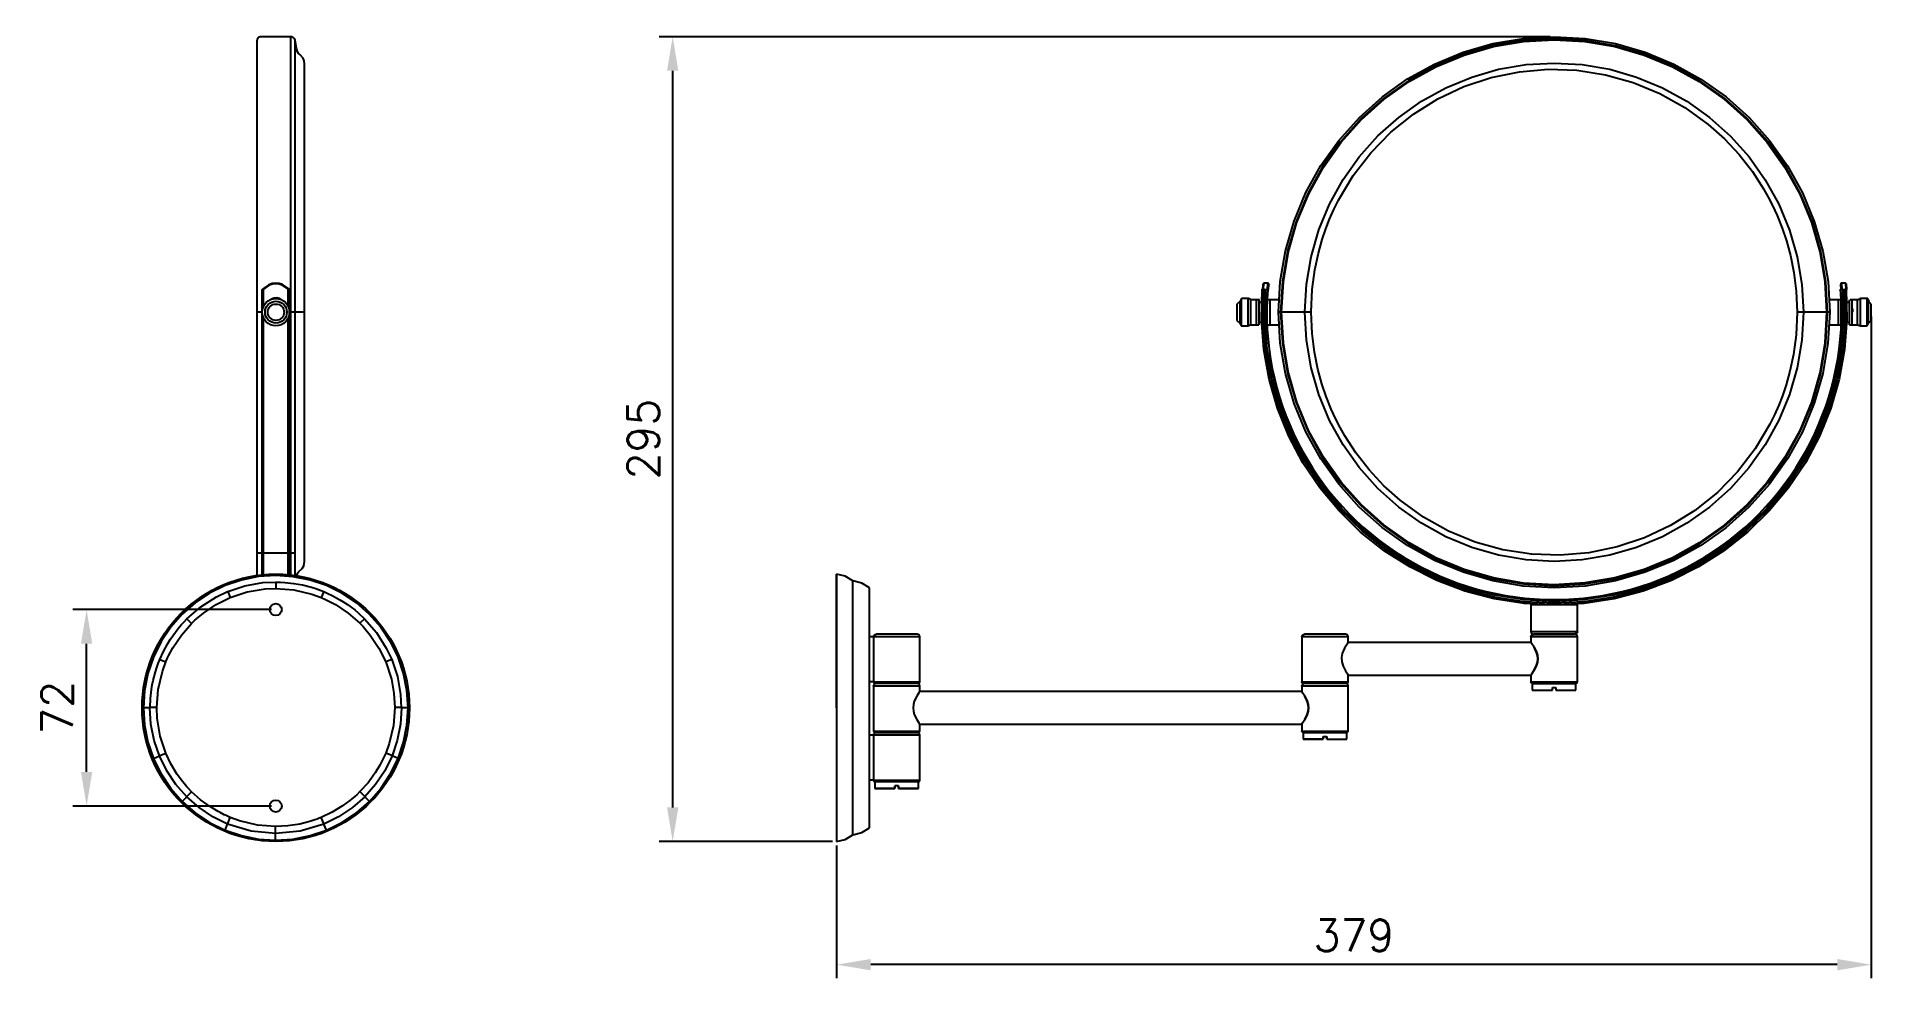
# Model space of a CAD drawing. Extents: x -7389 to -6716, y -4032 to -3687.
import ezdxf

# ---------------------------------------------------------------- set-up
doc = ezdxf.new("R2010")
doc.units = 0
doc.header["$LTSCALE"] = 23.1
doc.header["$MEASUREMENT"] = 0
doc.layers.get('0').update_dxf_attribs({"linetype": 'CONTINUOUS'})
doc.layers.get('Defpoints').update_dxf_attribs({"linetype": 'CONTINUOUS'})
doc.styles.get("Standard").update_dxf_attribs({"font": 'txt.shx', "bigfont": 'whgtxt.shx'})
doc.dimstyles.get("Standard").update_dxf_attribs({"dimtxt": 2.5, "dimasz": 0.18, "dimexe": 0.18, "dimexo": 0.0625, "dimgap": 0.09, "dimtad": 0, "dimtih": 1, "dimtoh": 1, "dimdec": 4, "dimzin": 0, "dimdsep": 46, "dimtxsty": 'Standard', "dimcen": 0.09, "dimadec": 0, "dimazin": 0, "dimtp": 0.001, "dimtm": 0.001, "dimtfac": 1, "dimtdec": 4, "dimtofl": 0, "dimtmove": 0, "dimatfit": 0, "dimfxl": 0, "dimtolj": 1, "dimtzin": 0, "dimarcsym": 0})

# ---------------------------------------------------------------- blocks, each defined once
blk = doc.blocks.new('*D19')
at = {"color": 2, "lineweight": -2}
for p, q in [((-6716.4, -3789.45), (-6716.4, -4032.1)), ((-7095.64, -3983.46), (-7095.64, -4032.1)), ((-6728.9, -4027.1), (-7083.14, -4027.1))]:
    blk.add_line(p, q, dxfattribs=at)
at = {"color": 2}
for points in [[(-7083.14, -4025.02), (-7083.14, -4029.19), (-7095.64, -4027.1)], [(-6728.9, -4025.02), (-6728.9, -4029.19), (-6716.4, -4027.1)]]:
    blk.add_solid(points, dxfattribs=at)
at = {"layer": 'Defpoints', "color": 0}
for p in [(-6716.4, -3787.95), (-7095.64, -3981.96), (-7095.64, -4027.1)]:
    blk.add_point(p, dxfattribs=at)
at = {"color": 2, "insert": (-6906.02, -4016.35), "char_height": 11.5, "attachment_point": 5}
blk.add_mtext('\\A1;379', dxfattribs=at)
blk = doc.blocks.new('*D21')
at = {"color": 2, "lineweight": -2}
for p, q in [((-6834.13, -3686.95), (-7160.72, -3686.95)), ((-7155.72, -3969.46), (-7155.72, -3699.45)), ((-7097.14, -3981.96), (-7160.72, -3981.96))]:
    blk.add_line(p, q, dxfattribs=at)
at = {"color": 2}
for points in [[(-7157.8, -3699.45), (-7153.64, -3699.45), (-7155.72, -3686.95)], [(-7157.8, -3969.46), (-7153.64, -3969.46), (-7155.72, -3981.96)]]:
    blk.add_solid(points, dxfattribs=at)
at = {"layer": 'Defpoints', "color": 0}
for p in [(-7155.72, -3686.95), (-6832.63, -3686.95), (-7095.64, -3981.96)]:
    blk.add_point(p, dxfattribs=at)
at = {"color": 2, "insert": (-7166.47, -3834.46), "char_height": 11.5, "attachment_point": 5, "rotation": 90}
blk.add_mtext('\\A1;295', dxfattribs=at)
blk = doc.blocks.new('*D22')
at = {"color": 2, "lineweight": -2}
for p, q in [((-7302.72, -3896.94), (-7375.53, -3896.94)), ((-7370.53, -3956.44), (-7370.53, -3909.44)), ((-7302.71, -3968.94), (-7375.53, -3968.94))]:
    blk.add_line(p, q, dxfattribs=at)
at = {"color": 2}
for points in [[(-7372.61, -3909.44), (-7368.44, -3909.44), (-7370.53, -3896.94)], [(-7372.61, -3956.44), (-7368.44, -3956.44), (-7370.53, -3968.94)]]:
    blk.add_solid(points, dxfattribs=at)
at = {"layer": 'Defpoints', "color": 0}
for p in [(-7370.53, -3896.94), (-7301.22, -3896.94), (-7301.21, -3968.94)]:
    blk.add_point(p, dxfattribs=at)
at = {"color": 2, "insert": (-7381.28, -3932.94), "char_height": 11.5, "attachment_point": 5, "rotation": 90}
blk.add_mtext('\\A1;72', dxfattribs=at)

msp = doc.modelspace()

# ---------------------------------------------------------------- linework, layer by layer
at = {"color": 7, "linetype": 'Continuous'}
for p, q in [((-7295.63, -3787.93), (-7295.63, -3686.94)), ((-7294.13, -3688.37), (-7294.24, -3688)), ((-7294.24, -3688), (-7294.24, -3787.93)), ((-7294.13, -3787.93), (-7294.13, -3688.37)), ((-7290.63, -3787.93), (-7290.63, -3696.88)), ((-6937.51, -3777.31), (-6938.99, -3777.31)), ((-6725.87, -3777.31), (-6727.35, -3777.31)), ((-6725.84, -3777.69), (-6725.85, -3777.6)), ((-6725.48, -3778.96), (-6725.44, -3779.46)), ((-7306.28, -3779.92), (-7306.28, -3884.2)), ((-7305.78, -3779.58), (-7305.78, -3786.1)), ((-7296.63, -3785.75), (-7296.63, -3779.44)), ((-7296.13, -3884.2), (-7296.13, -3779.76)), ((-6947.89, -3783.95), (-6948.89, -3784.95)), ((-6948.89, -3784.95), (-6948.89, -3790.95)), ((-6947.89, -3783.95), (-6947.89, -3791.95)), ((-6947.18, -3782.95), (-6947.68, -3783.95)), ((-6947.39, -3782.95), (-6947.39, -3792.95)), ((-6944.68, -3782.95), (-6947.18, -3782.95)), ((-6944.89, -3782.95), (-6944.89, -3792.95)), ((-6943.68, -3783.35), (-6944.68, -3782.95)), ((-6943.89, -3783.35), (-6943.89, -3792.55)), ((-6941.68, -3783.35), (-6943.68, -3783.35)), ((-6941.89, -3783.35), (-6941.89, -3792.55)), ((-6941.89, -3783.35), (-6941.89, -3792.55)), ((-6940.68, -3783.35), (-6941.68, -3783.35)), ((-6940.89, -3783.35), (-6940.89, -3792.55)), ((-6939.56, -3784.35), (-6940.68, -3784.35)), ((-6939.42, -3779.42), (-6939.39, -3779.56)), ((-6938.78, -3779.57), (-6938.12, -3779.57)), ((-6938.12, -3779.78), (-6938.78, -3779.78)), ((-6937.89, -3783.35), (-6937.89, -3792.55)), ((-6936.68, -3783.35), (-6937.54, -3783.35)), ((-6937.48, -3779.6), (-6937.43, -3779.45)), ((-6936.89, -3783.35), (-6936.89, -3792.55)), ((-6936.89, -3783.35), (-6936.89, -3792.55)), ((-6933.39, -3783.35), (-6936.68, -3783.35)), ((-6728.19, -3783.35), (-6731.9, -3783.35)), ((-6728.4, -3787.95), (-6728.4, -3783.35)), ((-6728.4, -3787.95), (-6728.4, -3783.35)), ((-6727.33, -3783.35), (-6728.19, -3783.35)), ((-6727.43, -3779.46), (-6727.38, -3779.6)), ((-6727.4, -3787.95), (-6727.4, -3783.35)), ((-6726.75, -3779.57), (-6726.08, -3779.57)), ((-6726.75, -3779.57), (-6726.75, -3779.78)), ((-6726.08, -3779.78), (-6726.75, -3779.78)), ((-6724.19, -3784.35), (-6725.3, -3784.35)), ((-6724.4, -3787.95), (-6724.4, -3783.35)), ((-6723.19, -3783.35), (-6724.19, -3783.35)), ((-6723.4, -3787.95), (-6723.4, -3783.35)), ((-6723.4, -3787.95), (-6723.4, -3783.35)), ((-6721.19, -3783.35), (-6723.19, -3783.35)), ((-6721.4, -3787.95), (-6721.4, -3783.35)), ((-6720.19, -3782.95), (-6721.19, -3783.35)), ((-6720.4, -3792.95), (-6720.4, -3782.95)), ((-6717.69, -3782.95), (-6720.19, -3782.95)), ((-6717.9, -3787.95), (-6717.9, -3782.95)), ((-6717.19, -3783.95), (-6717.69, -3782.95)), ((-6716.4, -3784.95), (-6717.4, -3783.95)), ((-6717.4, -3787.95), (-6717.4, -3783.95)), ((-6716.4, -3787.95), (-6716.4, -3784.95)), ((-7306.28, -3787.93), (-7308.13, -3787.93)), ((-7295.63, -3787.93), (-7296.13, -3787.93)), ((-7294.24, -3787.93), (-7295.63, -3787.93)), ((-7295.63, -3884.25), (-7295.63, -3787.93)), ((-7294.24, -3787.93), (-7294.24, -3884.43)), ((-7294.13, -3787.93), (-7294.24, -3787.93)), ((-7294.13, -3884.45), (-7294.13, -3787.93)), ((-7290.63, -3787.93), (-7294.13, -3787.93)), ((-7290.63, -3879.29), (-7290.63, -3787.93)), ((-6948.89, -3790.95), (-6947.89, -3791.95)), ((-6947.89, -3791.95), (-6947.39, -3792.95)), ((-6941.79, -3786.63), (-6941.81, -3786.64)), ((-6940.89, -3791.55), (-6939.87, -3791.55)), ((-6932.89, -3787.95), (-6933.95, -3787.95)), ((-6932.52, -3787.95), (-6932.89, -3787.95)), ((-6924, -3787.95), (-6932.52, -3787.95)), ((-6921.73, -3787.95), (-6924, -3787.95)), ((-6741.28, -3787.95), (-6743.55, -3787.95)), ((-6732.77, -3787.95), (-6741.28, -3787.95)), ((-6732.4, -3787.95), (-6732.77, -3787.95)), ((-6731.34, -3787.95), (-6732.4, -3787.95)), ((-6728.4, -3792.55), (-6728.4, -3787.95)), ((-6728.4, -3792.55), (-6728.4, -3787.95)), ((-6727.4, -3792.55), (-6727.4, -3787.95)), ((-6725.42, -3791.55), (-6724.4, -3791.55)), ((-6724.4, -3792.55), (-6724.4, -3787.95)), ((-6723.5, -3786.64), (-6723.46, -3786.55)), ((-6723.4, -3792.55), (-6723.4, -3787.95)), ((-6723.4, -3792.55), (-6723.4, -3787.95)), ((-6721.4, -3792.55), (-6721.4, -3787.95)), ((-6717.9, -3792.95), (-6717.9, -3787.95)), ((-6717.9, -3792.95), (-6717.4, -3791.95)), ((-6717.4, -3791.95), (-6717.4, -3787.95)), ((-6717.4, -3791.95), (-6716.4, -3790.95)), ((-6716.4, -3790.95), (-6716.4, -3787.95)), ((-6947.39, -3792.95), (-6944.89, -3792.95)), ((-6944.89, -3792.95), (-6943.89, -3792.55)), ((-6943.89, -3792.55), (-6941.89, -3792.55)), ((-6941.89, -3792.55), (-6940.89, -3792.55)), ((-6937.79, -3792.55), (-6936.89, -3792.55)), ((-6936.89, -3792.55), (-6933.39, -3792.55)), ((-6731.9, -3792.55), (-6728.4, -3792.55)), ((-6728.4, -3792.55), (-6727.5, -3792.55)), ((-6724.4, -3792.55), (-6723.4, -3792.55)), ((-6723.4, -3792.55), (-6721.4, -3792.55)), ((-6721.4, -3792.55), (-6720.4, -3792.95)), ((-6720.4, -3792.95), (-6717.9, -3792.95)), ((-7095.64, -3932.96), (-7095.64, -3883.95)), ((-7089.64, -3932.96), (-7089.64, -3886.45)), ((-7318.81, -3890.33), (-7317.9, -3892.53)), ((-7301.16, -3886.83), (-7301.17, -3889.21)), ((-7283.6, -3890.34), (-7284.51, -3892.54)), ((-7083.64, -3932.96), (-7083.64, -3888.95)), ((-6841.14, -3894.85), (-6841.14, -3904.96)), ((-6832.64, -3895.24), (-6841.14, -3895.24)), ((-6835.04, -3895.12), (-6834.95, -3895.24)), ((-6824.14, -3895.24), (-6832.64, -3895.24)), ((-6830.34, -3895.24), (-6830.31, -3895.21)), ((-6824.14, -3904.96), (-6824.14, -3894.85)), ((-7333.74, -3900.32), (-7332.06, -3902)), ((-7268.68, -3900.3), (-7270.36, -3901.98)), ((-7066.14, -3905.96), (-7081.14, -3905.96)), ((-6909.14, -3905.96), (-6924.14, -3905.96)), ((-6841.14, -3904.96), (-6824.14, -3904.96)), ((-6840.14, -3905.96), (-6825.14, -3905.96)), ((-6825.14, -3905.96), (-6840.14, -3905.96)), ((-7065.14, -3906.96), (-7082.14, -3906.96)), ((-7065.14, -3923.46), (-7065.14, -3906.95)), ((-6925.14, -3906.95), (-6925.14, -3923.46)), ((-6908.14, -3906.96), (-6925.14, -3906.96)), ((-6908.14, -3908.96), (-6908.14, -3906.95)), ((-6841.14, -3908.96), (-6908.14, -3908.96)), ((-6841.14, -3906.95), (-6841.14, -3908.96)), ((-6824.14, -3906.96), (-6841.14, -3906.96)), ((-6824.14, -3923.46), (-6824.14, -3906.95)), ((-7343.7, -3915.23), (-7341.51, -3916.14)), ((-7258.71, -3915.24), (-7260.9, -3916.14)), ((-7082.14, -3923.46), (-7065.14, -3923.46)), ((-7065.14, -3924.96), (-7082.14, -3924.96)), ((-7081.64, -3923.96), (-7065.64, -3923.96)), ((-7066.14, -3923.96), (-7081.14, -3923.96)), ((-7065.14, -3926.96), (-7065.14, -3924.95)), ((-6925.14, -3926.96), (-7065.14, -3926.96)), ((-6925.14, -3923.46), (-6908.14, -3923.46)), ((-6925.14, -3924.95), (-6925.14, -3926.96)), ((-6908.14, -3924.96), (-6925.14, -3924.96)), ((-6924.64, -3923.96), (-6908.64, -3923.96)), ((-6908.14, -3923.46), (-6908.14, -3920.96)), ((-6908.14, -3920.96), (-6841.14, -3920.96)), ((-6908.14, -3941.46), (-6908.14, -3924.95)), ((-6841.14, -3920.96), (-6841.14, -3923.46)), ((-6841.14, -3923.46), (-6824.14, -3923.46)), ((-6840.64, -3923.96), (-6824.64, -3923.96)), ((-6840.64, -3924.01), (-6840.64, -3926.51)), ((-6840.64, -3924.01), (-6824.64, -3924.01)), ((-6840.64, -3926.51), (-6833.29, -3926.51)), ((-6834.54, -3923.96), (-6834.54, -3924.01)), ((-6833.29, -3925.51), (-6831.99, -3925.51)), ((-6833.29, -3926.51), (-6833.29, -3925.51)), ((-6831.99, -3925.51), (-6831.99, -3926.51)), ((-6831.99, -3926.51), (-6824.64, -3926.51)), ((-6824.64, -3926.51), (-6824.64, -3924.01)), ((-6824.29, -3923.81), (-6824.3, -3923.54)), ((-7347.33, -3932.92), (-7349.7, -3932.92)), ((-7344.83, -3932.8), (-7347.21, -3932.8)), ((-7255.2, -3932.84), (-7257.58, -3932.84)), ((-7252.7, -3932.96), (-7255.08, -3932.96)), ((-7095.64, -3932.96), (-7095.64, -3981.96)), ((-7089.64, -3979.45), (-7089.64, -3932.96)), ((-7083.64, -3976.95), (-7083.64, -3932.96)), ((-7065.14, -3938.96), (-6925.14, -3938.96)), ((-7065.14, -3941.46), (-7065.14, -3938.96)), ((-6925.14, -3938.96), (-6925.14, -3941.46)), ((-7082.14, -3941.46), (-7065.14, -3941.46)), ((-7065.14, -3942.96), (-7082.14, -3942.96)), ((-7081.64, -3941.96), (-7065.64, -3941.96)), ((-7066.14, -3941.96), (-7081.14, -3941.96)), ((-7065.14, -3959.46), (-7065.14, -3942.95)), ((-6925.14, -3941.46), (-6908.14, -3941.46)), ((-6924.64, -3941.96), (-6924.64, -3944.46)), ((-6924.64, -3941.96), (-6924.64, -3944.46)), ((-6924.64, -3941.96), (-6908.64, -3941.96)), ((-6917.29, -3944.46), (-6924.64, -3944.46)), ((-6924.64, -3944.46), (-6917.29, -3944.46)), ((-6917.29, -3943.46), (-6915.99, -3943.46)), ((-6917.29, -3943.46), (-6917.29, -3944.46)), ((-6917.29, -3944.46), (-6917.29, -3943.46)), ((-6915.99, -3944.46), (-6915.99, -3943.46)), ((-6915.99, -3943.46), (-6915.99, -3944.46)), ((-6915.99, -3944.46), (-6908.64, -3944.46)), ((-6908.64, -3944.46), (-6908.64, -3941.96)), ((-6908.64, -3944.46), (-6908.64, -3941.96)), ((-7346.02, -3951.52), (-7343.82, -3950.61)), ((-7343.71, -3950.44), (-7341.51, -3949.53)), ((-7258.7, -3950.45), (-7260.9, -3949.54)), ((-7256.39, -3951.52), (-7258.59, -3950.61)), ((-7082.14, -3959.46), (-7065.14, -3959.46)), ((-7081.64, -3959.96), (-7065.64, -3959.96)), ((-7081.64, -3960.01), (-7081.64, -3962.51)), ((-7081.64, -3960.01), (-7081.64, -3962.51)), ((-7081.64, -3960.01), (-7073.64, -3960.01)), ((-7073.64, -3960.01), (-7065.64, -3960.01)), ((-7065.64, -3962.51), (-7065.64, -3960.01)), ((-7065.64, -3962.51), (-7065.64, -3960.01)), ((-7335.49, -3967.27), (-7333.81, -3965.58)), ((-7333.73, -3965.38), (-7332.04, -3963.7)), ((-7268.66, -3965.36), (-7270.34, -3963.68)), ((-7266.89, -3967.25), (-7268.57, -3965.57)), ((-7081.64, -3962.51), (-7074.29, -3962.51)), ((-7074.29, -3962.51), (-7081.64, -3962.51)), ((-7072.99, -3961.51), (-7074.29, -3961.51)), ((-7074.29, -3962.51), (-7074.29, -3961.51)), ((-7074.29, -3961.51), (-7074.29, -3962.51)), ((-7072.99, -3961.51), (-7072.99, -3962.51)), ((-7072.99, -3962.51), (-7072.99, -3961.51)), ((-7072.99, -3962.51), (-7065.64, -3962.51)), ((-7065.64, -3962.51), (-7072.99, -3962.51)), ((-7318.81, -3975.34), (-7317.9, -3973.14)), ((-7283.6, -3975.35), (-7284.51, -3973.15)), ((-7319.76, -3977.77), (-7318.85, -3975.57)), ((-7301.24, -3979.08), (-7301.24, -3976.46)), ((-7301.24, -3981.46), (-7301.24, -3979.08)), ((-7282.64, -3977.77), (-7283.55, -3975.58))]:
    msp.add_line(p, q, dxfattribs=at)
for p, q in [((-7308.13, -3876.16), (-7294.24, -3876.16)), ((-7095.64, -3883.95), (-7095.64, -3981.96)), ((-7082.14, -3906.96), (-7083.64, -3906.96)), ((-7082.14, -3906.96), (-7082.14, -3923.46)), ((-7082.14, -3923.46), (-7083.64, -3923.46)), ((-7082.14, -3924.96), (-7082.14, -3941.47)), ((-7082.14, -3942.96), (-7083.64, -3942.96)), ((-7082.14, -3942.96), (-7082.14, -3959.46)), ((-7082.14, -3959.46), (-7083.64, -3959.46))]:
    msp.add_line(p, q)
at = {"color": 7, "linetype": 'Continuous', "flags": 128}
for points in [[(-7295.63, -3686.94), (-7304.87, -3686.94), (-7306.62, -3686.94), (-7306.95, -3686.98), (-7307.3, -3687.12), (-7307.53, -3687.28), (-7307.79, -3687.57), (-7308.02, -3688), (-7308.13, -3688.55)], [(-7308.13, -3688.27), (-7308.13, -3689.45), (-7308.13, -3691.15), (-7308.13, -3693.22), (-7308.13, -3695.51), (-7308.13, -3697.88), (-7308.13, -3700.66), (-7308.13, -3703.5), (-7308.13, -3706.6), (-7308.13, -3709.96), (-7308.13, -3713.56), (-7308.13, -3717.4), (-7308.13, -3721.46), (-7308.13, -3725.88), (-7308.13, -3731.24), (-7308.13, -3737.67), (-7308.13, -3743.9), (-7308.13, -3750.95), (-7308.13, -3758.86), (-7308.13, -3767.61), (-7308.13, -3777.18), (-7308.13, -3881.38)], [(-7294.24, -3688), (-7294.44, -3687.58), (-7294.78, -3687.24), (-7295.2, -3687.02), (-7295.63, -3686.94)], [(-7290.63, -3696.88), (-7290.79, -3695.73), (-7291.18, -3694.79), (-7292.34, -3693.52), (-7292.84, -3693.07), (-7293.22, -3692.46), (-7293.58, -3691.15), (-7294.13, -3688.37)], [(-6933.65, -3787.97), (-6933.01, -3776.63), (-6931.1, -3765.45), (-6927.97, -3754.56), (-6923.62, -3744.09), (-6918.13, -3734.18), (-6911.58, -3724.95), (-6904.04, -3716.51), (-6895.61, -3708.98), (-6886.38, -3702.44), (-6876.48, -3696.96), (-6866.02, -3692.63), (-6855.14, -3689.49), (-6843.96, -3687.59), (-6832.64, -3686.95), (-6821.32, -3687.59), (-6810.14, -3689.49), (-6799.25, -3692.63), (-6788.78, -3696.97), (-6778.87, -3702.46), (-6769.64, -3709.01), (-6761.2, -3716.55), (-6753.66, -3725), (-6747.11, -3734.24), (-6741.63, -3744.16), (-6737.29, -3754.64), (-6734.16, -3765.53), (-6732.27, -3776.67), (-6731.64, -3787.97)], [(-6732.4, -3787.95), (-6733.02, -3776.76), (-6734.9, -3765.7), (-6738.01, -3754.89), (-6742.31, -3744.49), (-6747.76, -3734.65), (-6754.26, -3725.47), (-6761.74, -3717.09), (-6770.12, -3709.61), (-6779.28, -3703.1), (-6789.11, -3697.66), (-6799.5, -3693.35), (-6810.31, -3690.24), (-6821.41, -3688.35), (-6832.64, -3687.71), (-6843.88, -3688.35), (-6854.97, -3690.23), (-6865.77, -3693.34), (-6876.15, -3697.65), (-6885.98, -3703.08), (-6895.13, -3709.58), (-6903.51, -3717.05), (-6910.99, -3725.43), (-6917.49, -3734.59), (-6922.94, -3744.42), (-6927.25, -3754.81), (-6930.36, -3765.62), (-6932.25, -3776.72), (-6932.89, -3787.95)], [(-6932.52, -3787.95), (-6931.89, -3776.76), (-6930, -3765.7), (-6926.9, -3754.93), (-6922.61, -3744.58), (-6917.18, -3734.78), (-6910.7, -3725.65), (-6903.25, -3717.31), (-6894.9, -3709.86), (-6885.78, -3703.39), (-6875.99, -3697.98), (-6865.65, -3693.69), (-6854.89, -3690.59), (-6843.84, -3688.71), (-6832.64, -3688.08), (-6821.45, -3688.71), (-6810.39, -3690.59), (-6799.62, -3693.7), (-6789.27, -3697.99), (-6779.48, -3703.41), (-6770.35, -3709.89), (-6762, -3717.35), (-6754.54, -3725.7), (-6748.07, -3734.84), (-6742.64, -3744.65), (-6738.36, -3755.01), (-6735.26, -3765.78), (-6733.39, -3776.8), (-6732.77, -3787.95)], [(-6924, -3787.95), (-6923.42, -3777.71), (-6921.7, -3767.6), (-6918.86, -3757.75), (-6914.94, -3748.28), (-6909.97, -3739.32), (-6904.05, -3730.97), (-6897.23, -3723.33), (-6889.59, -3716.52), (-6881.25, -3710.6), (-6872.3, -3705.65), (-6862.84, -3701.73), (-6852.99, -3698.89), (-6842.88, -3697.17), (-6832.64, -3696.59), (-6822.4, -3697.17), (-6812.29, -3698.9), (-6802.43, -3701.73), (-6792.97, -3705.66), (-6784.01, -3710.62), (-6775.66, -3716.55), (-6768.02, -3723.37), (-6761.2, -3731.01), (-6755.28, -3739.37), (-6750.32, -3748.34), (-6746.39, -3757.82), (-6743.56, -3767.67), (-6741.85, -3777.75), (-6741.28, -3787.95)], [(-6921.72, -3787.95), (-6921.34, -3779.67), (-6920.36, -3772.46), (-6919.06, -3766.34), (-6917.64, -3761.31), (-6916.29, -3757.32), (-6914.93, -3753.82), (-6913.39, -3750.33), (-6911.68, -3746.87), (-6906.29, -3737.85), (-6899.85, -3729.48), (-6892.46, -3721.94), (-6884.23, -3715.33), (-6875.28, -3709.74), (-6865.73, -3705.24), (-6855.7, -3701.91), (-6845.36, -3699.79), (-6834.83, -3698.9), (-6824.28, -3699.27), (-6813.84, -3700.89), (-6803.66, -3703.72), (-6793.9, -3707.74), (-6784.69, -3712.89), (-6776.14, -3719.09), (-6770.25, -3724.38), (-6764.85, -3730.17), (-6759.99, -3736.41), (-6755.91, -3742.71), (-6754.17, -3745.8), (-6752.61, -3748.83), (-6750.95, -3752.43), (-6749.06, -3757.15), (-6747.5, -3761.77), (-6746.02, -3767.15), (-6744.77, -3773.32), (-6743.89, -3780.25), (-6743.56, -3787.95)], [(-7296.52, -3779.24), (-7298.75, -3777.78), (-7299.98, -3777.41), (-7301.23, -3777.29), (-7302.47, -3777.45), (-7303.69, -3777.85), (-7305.9, -3779.39)], [(-7296.63, -3779.44), (-7298.81, -3778), (-7300, -3777.64), (-7301.22, -3777.53), (-7302.44, -3777.68), (-7303.62, -3778.08), (-7305.78, -3779.58)], [(-6939.43, -3779.46), (-6939.3, -3778.02), (-6939.27, -3777.66), (-6939.26, -3777.55)], [(-6939.16, -3779.26), (-6939.04, -3777.8), (-6939, -3777.43), (-6938.99, -3777.32)], [(-6938.99, -3777.32), (-6938.99, -3777.31), (-6939.01, -3777.47), (-6939.03, -3777.67)], [(-6937.69, -3779.26), (-6937.57, -3777.8), (-6937.53, -3777.43), (-6937.52, -3777.32)], [(-6937.26, -3777.61), (-6937.26, -3777.54), (-6937.28, -3777.48), (-6937.3, -3777.44), (-6937.31, -3777.42), (-6937.38, -3777.35), (-6937.44, -3777.33), (-6937.52, -3777.31)], [(-6937.26, -3777.62), (-6937.27, -3777.71), (-6937.3, -3778.07), (-6937.43, -3779.5)], [(-6727.34, -3777.31), (-6727.41, -3777.32), (-6727.46, -3777.34), (-6727.52, -3777.39), (-6727.55, -3777.42), (-6727.58, -3777.46), (-6727.6, -3777.53), (-6727.61, -3777.61)], [(-6727.44, -3779.5), (-6727.56, -3778.07), (-6727.6, -3777.71), (-6727.6, -3777.62)], [(-6727.34, -3777.32), (-6727.33, -3777.43), (-6727.3, -3777.8), (-6727.17, -3779.26)], [(-6725.87, -3777.32), (-6725.86, -3777.43), (-6725.84, -3777.67)], [(-6725.84, -3777.67), (-6725.83, -3777.8), (-6725.7, -3779.26)], [(-6725.6, -3777.59), (-6725.6, -3777.66), (-6725.57, -3777.9)], [(-6725.57, -3777.9), (-6725.56, -3778.02), (-6725.48, -3778.96)], [(-6725.48, -3778.97), (-6725.56, -3778.1), (-6725.57, -3777.91)], [(-7305.78, -3779.58), (-7305.87, -3779.64), (-7305.95, -3779.69), (-7306.11, -3779.79), (-7306.23, -3779.88), (-7306.28, -3779.92)], [(-7306.21, -3779.71), (-7306.26, -3779.8), (-7306.28, -3779.92)], [(-7306.21, -3779.71), (-7306.26, -3779.8), (-7306.28, -3779.92)], [(-7306.21, -3779.71), (-7306.2, -3779.7), (-7306.18, -3779.68), (-7306.15, -3779.64), (-7306.1, -3779.6), (-7306.01, -3779.5), (-7305.9, -3779.39)], [(-7305.9, -3779.39), (-7305.89, -3779.4), (-7305.86, -3779.44), (-7305.84, -3779.48), (-7305.82, -3779.51), (-7305.78, -3779.58)], [(-7302.97, -3783.29), (-7302.71, -3783.04), (-7301.8, -3782.63), (-7300.81, -3782.57), (-7299.94, -3782.82), (-7299.16, -3783.34)], [(-7296.63, -3779.44), (-7296.59, -3779.36), (-7296.57, -3779.33), (-7296.55, -3779.3), (-7296.53, -3779.26), (-7296.52, -3779.24)], [(-7296.13, -3779.76), (-7296.18, -3779.72), (-7296.3, -3779.64), (-7296.37, -3779.59), (-7296.45, -3779.54), (-7296.54, -3779.49), (-7296.63, -3779.44)], [(-7296.51, -3779.24), (-7296.41, -3779.35), (-7296.31, -3779.44), (-7296.27, -3779.49), (-7296.24, -3779.52), (-7296.21, -3779.54), (-7296.21, -3779.55)], [(-7296.13, -3779.76), (-7296.15, -3779.64), (-7296.17, -3779.59), (-7296.21, -3779.55)], [(-6833.58, -3895.24), (-6843.69, -3894.72), (-6854.62, -3893.01), (-6865.32, -3890.19), (-6875.67, -3886.28), (-6885.57, -3881.33), (-6894.9, -3875.39), (-6903.57, -3868.51), (-6911.48, -3860.78), (-6918.56, -3852.28), (-6924.73, -3843.09), (-6929.91, -3833.32), (-6934.07, -3823.07), (-6937.14, -3812.44), (-6939.11, -3801.55), (-6939.94, -3790.52), (-6939.64, -3779.46)], [(-6939.43, -3779.46), (-6939.4, -3779.38), (-6939.38, -3779.35), (-6939.34, -3779.32), (-6939.26, -3779.28), (-6939.16, -3779.26)], [(-6938.78, -3779.78), (-6939.06, -3779.74), (-6939.27, -3779.66), (-6939.34, -3779.61), (-6939.39, -3779.56), (-6939.42, -3779.51), (-6939.43, -3779.46)], [(-6726.29, -3779.78), (-6726.01, -3790.75), (-6726.87, -3801.7), (-6728.84, -3812.5), (-6731.91, -3823.04), (-6736.05, -3833.21), (-6741.21, -3842.89), (-6747.35, -3852), (-6754.38, -3860.43), (-6762.25, -3868.09), (-6770.86, -3874.9), (-6780.12, -3880.79), (-6789.94, -3885.7), (-6800.21, -3889.57), (-6810.83, -3892.37), (-6821.68, -3894.06), (-6832.64, -3894.62), (-6843.61, -3894.06), (-6854.45, -3892.37), (-6865.07, -3889.57), (-6875.35, -3885.7), (-6885.17, -3880.79), (-6894.43, -3874.9), (-6903.04, -3868.09), (-6910.9, -3860.43), (-6917.94, -3852), (-6924.07, -3842.89), (-6929.23, -3833.21), (-6933.37, -3823.04), (-6936.45, -3812.5), (-6938.42, -3801.7), (-6939.27, -3790.75), (-6938.99, -3779.78)], [(-6939.16, -3779.26), (-6939.14, -3779.37), (-6939.07, -3779.46), (-6939.02, -3779.51), (-6938.95, -3779.54), (-6938.87, -3779.56), (-6938.78, -3779.57)], [(-6938.78, -3779.78), (-6938.78, -3779.66), (-6938.78, -3779.61), (-6938.78, -3779.57)], [(-6726.96, -3779.78), (-6726.68, -3790.69), (-6727.52, -3801.57), (-6729.48, -3812.3), (-6732.53, -3822.78), (-6736.64, -3832.89), (-6741.77, -3842.52), (-6747.86, -3851.58), (-6754.85, -3859.96), (-6762.67, -3867.58), (-6771.22, -3874.35), (-6780.43, -3880.21), (-6790.2, -3885.09), (-6800.41, -3888.93), (-6810.96, -3891.71), (-6821.74, -3893.39), (-6832.64, -3893.96), (-6843.54, -3893.39), (-6854.33, -3891.71), (-6864.88, -3888.93), (-6875.09, -3885.09), (-6884.85, -3880.21), (-6894.06, -3874.35), (-6902.62, -3867.58), (-6910.43, -3859.96), (-6917.43, -3851.58), (-6923.52, -3842.52), (-6928.65, -3832.89), (-6932.76, -3822.78), (-6935.81, -3812.3), (-6937.77, -3801.57), (-6938.61, -3790.69), (-6938.33, -3779.78)], [(-6938.12, -3779.57), (-6938.03, -3779.56), (-6937.95, -3779.54), (-6937.81, -3779.46), (-6937.73, -3779.37), (-6937.69, -3779.26)], [(-6937.43, -3779.5), (-6937.44, -3779.55), (-6937.48, -3779.6), (-6937.62, -3779.69), (-6937.84, -3779.76), (-6938.12, -3779.78)], [(-6938.12, -3779.57), (-6938.12, -3779.61), (-6938.12, -3779.66), (-6938.12, -3779.78)], [(-6937.69, -3779.26), (-6937.59, -3779.28), (-6937.5, -3779.34), (-6937.47, -3779.37), (-6937.44, -3779.41), (-6937.43, -3779.46), (-6937.43, -3779.5)], [(-6725.65, -3779.46), (-6725.34, -3790.52), (-6726.18, -3801.55), (-6728.14, -3812.44), (-6731.22, -3823.07), (-6735.37, -3833.32), (-6740.56, -3843.09), (-6746.72, -3852.28), (-6753.8, -3860.78), (-6761.72, -3868.51), (-6770.39, -3875.39), (-6779.72, -3881.33), (-6789.61, -3886.28), (-6799.96, -3890.19), (-6810.66, -3893.01), (-6821.59, -3894.72), (-6831.7, -3895.24)], [(-6727.44, -3779.5), (-6727.43, -3779.46), (-6727.42, -3779.41), (-6727.4, -3779.37), (-6727.37, -3779.34), (-6727.28, -3779.28), (-6727.17, -3779.26)], [(-6726.75, -3779.78), (-6727.03, -3779.76), (-6727.25, -3779.69), (-6727.38, -3779.6), (-6727.42, -3779.55), (-6727.44, -3779.5)], [(-6727.17, -3779.26), (-6727.14, -3779.37), (-6727.05, -3779.46), (-6726.92, -3779.54), (-6726.84, -3779.56), (-6726.75, -3779.57)], [(-6725.7, -3779.26), (-6725.72, -3779.37), (-6725.79, -3779.46), (-6725.85, -3779.51), (-6725.92, -3779.54), (-6726, -3779.56), (-6726.08, -3779.57)], [(-6725.44, -3779.46), (-6725.45, -3779.51), (-6725.47, -3779.56), (-6725.52, -3779.61), (-6725.59, -3779.66), (-6725.8, -3779.74), (-6726.08, -3779.78)], [(-6726.08, -3779.57), (-6726.08, -3779.61), (-6726.08, -3779.66), (-6726.08, -3779.78)], [(-6725.7, -3779.26), (-6725.61, -3779.28), (-6725.52, -3779.32), (-6725.49, -3779.35), (-6725.46, -3779.38), (-6725.44, -3779.46)], [(-7308.13, -3787.93), (-7308.13, -3798.26), (-7308.13, -3807.83), (-7308.13, -3816.58), (-7308.13, -3824.49), (-7308.13, -3831.54), (-7308.13, -3837.76), (-7308.13, -3844.18), (-7308.13, -3849.53), (-7308.13, -3853.96), (-7308.13, -3858.02), (-7308.13, -3861.85), (-7308.13, -3865.46), (-7308.13, -3868.82), (-7308.13, -3871.92), (-7308.13, -3874.77), (-7308.13, -3877.56), (-7308.13, -3879.93), (-7308.13, -3882.22), (-7308.13, -3884.43)], [(-7305.78, -3789.77), (-7305.78, -3790.64), (-7305.78, -3801.66), (-7305.78, -3812.53), (-7305.78, -3823.15), (-7305.78, -3833.39), (-7305.78, -3843.15), (-7305.78, -3852.33), (-7305.78, -3860.82), (-7305.78, -3868.53), (-7305.78, -3875.4), (-7305.78, -3881.33), (-7305.78, -3884.15)], [(-7296.63, -3884.15), (-7296.63, -3881.31), (-7296.63, -3875.37), (-7296.63, -3868.49), (-7296.63, -3860.76), (-7296.63, -3852.26), (-7296.63, -3843.07), (-7296.63, -3833.3), (-7296.63, -3823.05), (-7296.63, -3812.42), (-7296.63, -3801.53), (-7296.63, -3790.5), (-7296.63, -3790.11)], [(-6941.89, -3786.91), (-6941.92, -3787.12), (-6941.93, -3787.17)], [(-6731.64, -3787.94), (-6732.28, -3799.27), (-6734.17, -3810.44), (-6737.29, -3821.29), (-6741.62, -3831.74), (-6747.12, -3841.66), (-6753.69, -3850.93), (-6761.24, -3859.4), (-6769.69, -3866.94), (-6778.91, -3873.48), (-6788.81, -3878.95), (-6799.26, -3883.28), (-6810.15, -3886.41), (-6821.32, -3888.32), (-6832.64, -3888.96), (-6843.97, -3888.32), (-6855.15, -3886.42), (-6866.04, -3883.28), (-6876.51, -3878.93), (-6886.41, -3873.45), (-6895.65, -3866.89), (-6904.08, -3859.35), (-6911.62, -3850.92), (-6918.16, -3841.69), (-6923.64, -3831.79), (-6927.97, -3821.34), (-6931.1, -3810.45), (-6933.01, -3799.27), (-6933.65, -3787.94)], [(-6932.89, -3787.95), (-6932.25, -3799.19), (-6930.36, -3810.28), (-6927.25, -3821.08), (-6922.95, -3831.46), (-6917.52, -3841.29), (-6911.02, -3850.44), (-6903.55, -3858.82), (-6895.17, -3866.3), (-6886.01, -3872.8), (-6876.18, -3878.25), (-6865.79, -3882.56), (-6854.98, -3885.67), (-6843.88, -3887.56), (-6832.64, -3888.2), (-6821.41, -3887.56), (-6810.32, -3885.67), (-6799.51, -3882.56), (-6789.14, -3878.27), (-6779.32, -3872.84), (-6770.16, -3866.35), (-6761.78, -3858.86), (-6754.28, -3850.45), (-6747.76, -3841.26), (-6742.31, -3831.41), (-6738.01, -3821.04), (-6734.91, -3810.27), (-6733.04, -3799.19), (-6732.4, -3787.95)], [(-6732.77, -3787.95), (-6733.4, -3799.15), (-6735.27, -3810.19), (-6738.35, -3820.92), (-6742.64, -3831.25), (-6748.07, -3841.06), (-6754.57, -3850.22), (-6762.04, -3858.6), (-6770.39, -3866.06), (-6779.51, -3872.53), (-6789.3, -3877.93), (-6799.63, -3882.21), (-6810.4, -3885.31), (-6821.45, -3887.19), (-6832.64, -3887.83), (-6843.84, -3887.2), (-6854.89, -3885.32), (-6865.67, -3882.21), (-6876.02, -3877.92), (-6885.81, -3872.49), (-6894.94, -3866.01), (-6903.29, -3858.56), (-6910.73, -3850.21), (-6917.2, -3841.09), (-6922.62, -3831.3), (-6926.91, -3820.96), (-6930, -3810.2), (-6931.89, -3799.15), (-6932.52, -3787.95)], [(-6741.28, -3787.95), (-6741.86, -3798.19), (-6743.57, -3808.3), (-6746.39, -3818.11), (-6750.31, -3827.56), (-6755.28, -3836.54), (-6761.23, -3844.92), (-6768.06, -3852.57), (-6775.7, -3859.4), (-6784.04, -3865.32), (-6792.99, -3870.26), (-6802.45, -3874.18), (-6812.29, -3877.01), (-6822.4, -3878.73), (-6832.64, -3879.32), (-6842.88, -3878.74), (-6853, -3877.02), (-6862.85, -3874.18), (-6872.32, -3870.25), (-6881.28, -3865.28), (-6889.63, -3859.36), (-6897.26, -3852.54), (-6904.08, -3844.91), (-6909.99, -3836.56), (-6914.95, -3827.61), (-6918.87, -3818.15), (-6921.7, -3808.3), (-6923.42, -3798.19), (-6924, -3787.95)], [(-6743.56, -3787.95), (-6743.95, -3796.25), (-6744.92, -3803.47), (-6746.22, -3809.57), (-6747.63, -3814.59), (-6748.97, -3818.56), (-6750.34, -3822.05), (-6751.87, -3825.53), (-6753.59, -3829), (-6758.99, -3838.03), (-6765.44, -3846.42), (-6772.82, -3853.97), (-6781.05, -3860.57), (-6789.99, -3866.16), (-6799.54, -3870.66), (-6809.56, -3873.99), (-6819.91, -3876.11), (-6830.43, -3877.01), (-6840.99, -3876.64), (-6851.42, -3875.03), (-6861.6, -3872.2), (-6871.36, -3868.18), (-6880.58, -3863.03), (-6889.13, -3856.83), (-6895.03, -3851.55), (-6900.42, -3845.75), (-6905.28, -3839.52), (-6909.36, -3833.22), (-6911.1, -3830.14), (-6912.65, -3827.11), (-6914.32, -3823.52), (-6916.21, -3818.8), (-6917.77, -3814.19), (-6919.24, -3808.81), (-6920.5, -3802.64), (-6921.39, -3795.68), (-6921.72, -3787.95)], [(-6724.34, -3786.63), (-6724.34, -3786.63), (-6724.37, -3786.57), (-6724.4, -3786.57)], [(-6723.27, -3787.95), (-6723.3, -3787.67), (-6723.33, -3787.39), (-6723.36, -3787.13), (-6723.39, -3786.94), (-6723.43, -3786.77), (-6723.46, -3786.67), (-6723.49, -3786.63)], [(-6723.46, -3786.55), (-6723.4, -3786.66), (-6723.34, -3786.96), (-6723.29, -3787.42), (-6723.24, -3787.82)], [(-7293.51, -3884.54), (-7293.1, -3883.46), (-7292.72, -3882.99), (-7291.52, -3881.87), (-7290.92, -3880.85), (-7290.63, -3879.3)], [(-7301.16, -3884.45), (-7307.51, -3884.87), (-7313.77, -3886.12), (-7319.76, -3888.14)], [(-7282.64, -3888.15), (-7288.65, -3886.11), (-7294.85, -3884.88), (-7301.16, -3884.45)], [(-7089.64, -3886.45), (-7092.44, -3884.73), (-7095.64, -3883.95)], [(-7083.64, -3888.95), (-7086.44, -3887.23), (-7089.64, -3886.45)], [(-7319.76, -3888.14), (-7325.44, -3890.95), (-7330.75, -3894.5), (-7335.51, -3898.67)], [(-7333.74, -3900.32), (-7328.7, -3895.96), (-7322.96, -3892.3), (-7318.83, -3890.34), (-7318.81, -3890.33)], [(-7332.06, -3902), (-7330.87, -3900.85), (-7330.26, -3900.3), (-7327.71, -3898.2), (-7322.99, -3895.05), (-7317.9, -3892.53)], [(-7318.81, -3890.33), (-7312.54, -3888.26), (-7305.89, -3887.07), (-7301.16, -3886.83)], [(-7317.9, -3892.53), (-7311.67, -3890.49), (-7305.06, -3889.39), (-7301.2, -3889.21), (-7301.17, -3889.21)], [(-7301.17, -3889.21), (-7294.57, -3889.73), (-7287.97, -3891.27), (-7284.51, -3892.54)], [(-7301.16, -3886.83), (-7301.16, -3886.83), (-7299.51, -3886.86), (-7297.87, -3886.96), (-7294.58, -3887.32), (-7292.95, -3887.58), (-7291.34, -3887.91), (-7288.14, -3888.73), (-7286.57, -3889.23), (-7283.6, -3890.34)], [(-7284.51, -3892.54), (-7283, -3893.2), (-7282.25, -3893.55), (-7279.33, -3895.1), (-7274.63, -3898.25), (-7270.36, -3901.98)], [(-7283.6, -3890.34), (-7283.57, -3890.35), (-7282.06, -3891.01), (-7280.57, -3891.72), (-7277.68, -3893.31), (-7276.28, -3894.18), (-7274.91, -3895.1), (-7272.27, -3897.08), (-7271, -3898.14), (-7268.68, -3900.3)], [(-7266.91, -3898.65), (-7271.66, -3894.5), (-7276.94, -3890.96), (-7282.64, -3888.15)], [(-7335.51, -3898.67), (-7339.66, -3903.41), (-7343.19, -3908.69), (-7346.01, -3914.4)], [(-7256.39, -3914.4), (-7259.19, -3908.72), (-7262.74, -3903.41), (-7266.91, -3898.65)], [(-7343.7, -3915.23), (-7342.34, -3912.25), (-7340.73, -3909.32), (-7339.86, -3907.91), (-7338.93, -3906.52), (-7336.92, -3903.86), (-7335.85, -3902.58), (-7334.83, -3901.45), (-7333.77, -3900.35), (-7333.74, -3900.32)], [(-7341.51, -3916.14), (-7340.85, -3914.63), (-7340.49, -3913.88), (-7338.94, -3910.97), (-7335.79, -3906.26), (-7332.06, -3902)], [(-7270.36, -3901.98), (-7269.22, -3903.17), (-7268.66, -3903.78), (-7266.56, -3906.33), (-7263.41, -3911.05), (-7260.9, -3916.14)], [(-7268.68, -3900.3), (-7268.65, -3900.33), (-7264.33, -3905.34), (-7260.7, -3911.04), (-7258.71, -3915.24)], [(-7082.14, -3906.96), (-7082.04, -3906.53), (-7081.78, -3906.19), (-7081.52, -3906.04), (-7081.48, -3906.02), (-7081.14, -3905.96)], [(-7065.14, -3906.96), (-7065.23, -3906.53), (-7065.5, -3906.19), (-7065.76, -3906.04), (-7065.8, -3906.02), (-7066.14, -3905.96)], [(-6925.14, -3906.96), (-6925.04, -3906.53), (-6924.78, -3906.19), (-6924.52, -3906.04), (-6924.48, -3906.02), (-6924.14, -3905.96)], [(-6908.14, -3906.96), (-6908.23, -3906.53), (-6908.5, -3906.19), (-6908.76, -3906.04), (-6908.8, -3906.02), (-6909.14, -3905.96)], [(-6841.14, -3904.96), (-6841.05, -3905.38), (-6840.78, -3905.73), (-6840.52, -3905.87), (-6840.48, -3905.9), (-6840.14, -3905.96)], [(-6841.14, -3906.96), (-6841.05, -3906.53), (-6840.78, -3906.19), (-6840.52, -3906.04), (-6840.48, -3906.02), (-6840.14, -3905.96)], [(-6824.14, -3904.96), (-6824.24, -3905.38), (-6824.5, -3905.73), (-6824.76, -3905.87), (-6824.8, -3905.9), (-6825.14, -3905.96)], [(-6824.14, -3906.96), (-6824.24, -3906.53), (-6824.5, -3906.19), (-6824.76, -3906.04), (-6824.8, -3906.02), (-6825.14, -3905.96)], [(-6908.14, -3908.96), (-6908.32, -3909.22), (-6908.8, -3909.94), (-6909.51, -3911.14), (-6910.31, -3913), (-6910.6, -3914.49), (-6910.52, -3916.05), (-6910.03, -3917.67), (-6909.17, -3919.37), (-6908.43, -3920.54), (-6908.16, -3920.93), (-6908.14, -3920.96), (-6908.14, -3920.96)], [(-6841.14, -3920.96), (-6841.06, -3920.83), (-6840.81, -3920.48), (-6840, -3919.18), (-6839.1, -3917.29), (-6838.78, -3916.17), (-6838.66, -3914.96), (-6838.78, -3913.75), (-6839.1, -3912.63), (-6840, -3910.73), (-6840.81, -3909.44), (-6841.06, -3909.08), (-6841.14, -3908.96)], [(-6840.02, -3910.7), (-6839.12, -3912.57), (-6838.79, -3913.71), (-6838.66, -3914.96), (-6838.79, -3916.2), (-6839.12, -3917.34), (-6840.01, -3919.2)], [(-7346.01, -3914.4), (-7348.05, -3920.4), (-7349.28, -3926.61), (-7349.7, -3932.92)], [(-7347.2, -3932.86), (-7347.07, -3929.53), (-7346.71, -3926.21), (-7346.44, -3924.57), (-7346.11, -3922.93), (-7345.28, -3919.7), (-7344.78, -3918.11), (-7344.27, -3916.69), (-7343.72, -3915.28), (-7343.7, -3915.23)], [(-7344.83, -3932.8), (-7344.32, -3926.2), (-7342.77, -3919.61), (-7341.51, -3916.14)], [(-7260.9, -3916.14), (-7258.84, -3922.44), (-7257.9, -3927.56), (-7257.58, -3932.84)], [(-7258.71, -3915.24), (-7258.68, -3915.29), (-7256.63, -3921.51), (-7255.46, -3928.09), (-7255.22, -3932.9)], [(-7252.7, -3932.96), (-7253.11, -3926.64), (-7254.35, -3920.42), (-7256.39, -3914.4)], [(-7082.14, -3924.96), (-7082.04, -3924.53), (-7081.78, -3924.19), (-7081.52, -3924.04), (-7081.48, -3924.02), (-7081.14, -3923.96)], [(-7065.14, -3926.96), (-7065.22, -3927.08), (-7065.46, -3927.42), (-7066.26, -3928.68), (-7067.16, -3930.57), (-7067.49, -3931.71), (-7067.62, -3932.96), (-7067.49, -3934.2), (-7067.16, -3935.34), (-7066.26, -3937.23), (-7065.46, -3938.49), (-7065.22, -3938.84), (-7065.14, -3938.96)], [(-7065.14, -3924.96), (-7065.23, -3924.53), (-7065.5, -3924.19), (-7065.76, -3924.04), (-7065.8, -3924.02), (-7066.14, -3923.96)], [(-6924.64, -3923.96), (-6924.85, -3923.91), (-6925.02, -3923.78), (-6925.11, -3923.63), (-6925.14, -3923.46)], [(-6925.14, -3924.96), (-6925.04, -3924.53), (-6924.78, -3924.19), (-6924.52, -3924.04), (-6924.48, -3924.02), (-6924.14, -3923.96)], [(-6925.14, -3938.96), (-6925.05, -3938.84), (-6924.82, -3938.49), (-6924.02, -3937.23), (-6923.11, -3935.34), (-6922.79, -3934.2), (-6922.66, -3932.96), (-6922.79, -3931.71), (-6923.11, -3930.57), (-6924.02, -3928.68), (-6924.82, -3927.42), (-6925.05, -3927.08), (-6925.14, -3926.96)], [(-6908.14, -3924.95), (-6908.23, -3924.53), (-6908.5, -3924.19), (-6908.76, -3924.04), (-6908.8, -3924.01), (-6909.14, -3923.95)], [(-6840.64, -3923.96), (-6840.86, -3923.91), (-6841.03, -3923.78), (-6841.11, -3923.63), (-6841.14, -3923.46)], [(-7349.7, -3932.92), (-7349.29, -3939.26), (-7348.04, -3945.53), (-7346.02, -3951.52)], [(-7343.82, -3950.61), (-7345.74, -3944.91), (-7346.93, -3938.96), (-7347.33, -3932.92)], [(-7341.51, -3949.53), (-7343.55, -3943.3), (-7344.66, -3936.69), (-7344.83, -3932.8)], [(-7257.58, -3932.84), (-7258.09, -3939.44), (-7259.63, -3946.03), (-7260.9, -3949.54)], [(-7255.08, -3932.96), (-7255.48, -3938.99), (-7256.65, -3944.91), (-7258.59, -3950.61)], [(-7256.39, -3951.52), (-7254.36, -3945.52), (-7253.12, -3939.3), (-7252.7, -3932.96)], [(-6924.01, -3928.7), (-6923.11, -3930.57), (-6922.79, -3931.71), (-6922.66, -3932.96), (-6922.79, -3934.2), (-6923.11, -3935.34), (-6924.01, -3937.2)], [(-7082.14, -3942.96), (-7082.04, -3942.53), (-7081.78, -3942.19), (-7081.52, -3942.04)], [(-7081.52, -3942.04), (-7081.48, -3942.02), (-7081.14, -3941.96)], [(-7065.76, -3942.04), (-7065.8, -3942.02), (-7066.14, -3941.96)], [(-7065.14, -3942.96), (-7065.23, -3942.53), (-7065.5, -3942.19), (-7065.76, -3942.04)], [(-6924.64, -3941.96), (-6924.85, -3941.91), (-6925.02, -3941.78), (-6925.11, -3941.63), (-6925.14, -3941.46)], [(-7346.02, -3951.52), (-7343.21, -3957.19), (-7339.66, -3962.51), (-7335.49, -3967.27)], [(-7333.81, -3965.58), (-7337.77, -3961.06), (-7341.15, -3956), (-7343.82, -3950.61)], [(-7332.04, -3963.7), (-7333.19, -3962.51), (-7333.74, -3961.9), (-7334.82, -3960.64), (-7335.33, -3960), (-7337.29, -3957.34), (-7339.6, -3953.54), (-7341.51, -3949.53)], [(-7260.9, -3949.54), (-7261.56, -3951.05), (-7261.92, -3951.8), (-7262.66, -3953.27), (-7263.06, -3953.99), (-7264.77, -3956.82), (-7267.38, -3960.39), (-7270.34, -3963.68)], [(-7258.59, -3950.61), (-7261.27, -3956.03), (-7264.63, -3961.05), (-7268.57, -3965.57)], [(-7266.89, -3967.25), (-7262.74, -3962.5), (-7259.21, -3957.22), (-7256.39, -3951.52)], [(-7335.49, -3967.27), (-7330.74, -3971.42), (-7325.46, -3974.95), (-7319.76, -3977.77)], [(-7318.85, -3975.57), (-7324.28, -3972.89), (-7329.3, -3969.53), (-7333.81, -3965.58)], [(-7317.9, -3973.14), (-7319.41, -3972.48), (-7320.16, -3972.13), (-7321.63, -3971.38), (-7322.35, -3970.99), (-7325.18, -3969.28), (-7328.75, -3966.66), (-7332.04, -3963.7)], [(-7270.34, -3963.68), (-7271.53, -3964.82), (-7272.14, -3965.38), (-7273.4, -3966.45), (-7274.04, -3966.97), (-7276.7, -3968.92), (-7280.5, -3971.23), (-7284.51, -3973.15)], [(-7268.57, -3965.57), (-7273.1, -3969.53), (-7278.15, -3972.91), (-7283.55, -3975.58)], [(-7282.64, -3977.77), (-7276.96, -3974.97), (-7271.65, -3971.41), (-7266.89, -3967.25)], [(-7301.24, -3976.46), (-7307.84, -3975.95), (-7314.43, -3974.4), (-7317.9, -3973.14)], [(-7284.51, -3973.15), (-7285.27, -3973.45), (-7286.04, -3973.75), (-7286.82, -3974.03), (-7288.39, -3974.54), (-7289.18, -3974.77), (-7292.39, -3975.56), (-7296.79, -3976.24), (-7301.24, -3976.46)], [(-7319.76, -3977.77), (-7313.75, -3979.8), (-7307.55, -3981.04), (-7301.24, -3981.46)], [(-7301.24, -3979.08), (-7310.2, -3978.19), (-7318.85, -3975.57)], [(-7283.55, -3975.58), (-7292.2, -3978.19), (-7301.24, -3979.08)], [(-7301.24, -3981.46), (-7294.89, -3981.04), (-7288.63, -3979.8), (-7282.64, -3977.77)], [(-7095.64, -3981.96), (-7092.44, -3981.19), (-7089.64, -3979.46)], [(-7089.64, -3979.46), (-7086.44, -3978.69), (-7083.64, -3976.96)]]:
    msp.add_lwpolyline(points, dxfattribs=at)
at = {"color": 7, "linetype": 'Continuous'}
for radius in [5, 4, 3]:
    msp.add_circle((-7301.13, -3787.93), radius, dxfattribs=at)
for centre, radius in [((-7301.19, -3932.94), 49), ((-7301.22, -3896.94), 2.2), ((-7301.21, -3968.94), 2.2)]:
    msp.add_circle(centre, radius)
for centre, radius, start, end in [((-6725.87, -3777.58), 0.265, 25.99809, 90.56684), ((-6832.64, -3787.95), 105.34, 175.39763, 4.60239), ((-7081.64, -3923.46), 0.5, 180, 270), ((-7065.64, -3923.46), 0.5, 270, 0), ((-6908.64, -3923.46), 0.5, 270, 0), ((-6824.64, -3923.46), 0.5, 270, 0), ((-7081.64, -3941.46), 0.5, 180, 270), ((-7065.64, -3941.46), 0.5, 270, 0), ((-6908.64, -3941.46), 0.5, 270, 0), ((-7081.64, -3959.46), 0.5, 180, 270), ((-7065.64, -3959.46), 0.5, 270, 0)]:
    msp.add_arc(centre, radius, start, end, dxfattribs=at)

# ---------------------------------------------------------------- dimensions: what is measured, and where the dimension line sits
for base, p1, p2, picture, middle in [((-7155.72, -3686.95), (-7095.64, -3981.96), (-6832.63, -3686.95), '*D21', (-7155.72, -3834.46)), ((-7370.53, -3896.94), (-7301.21, -3968.94), (-7301.22, -3896.94), '*D22', (-7370.53, -3932.94))]:
    dim = msp.add_linear_dim(base=base, p1=p1, p2=p2, angle=90, dimstyle='Standard', override={"dimscale": 5, "dimtxt": 2.3, "dimasz": 2.5, "dimexe": 1, "dimexo": 0.3, "dimgap": 1, "dimtad": 1, "dimtih": 0, "dimtoh": 0, "dimdec": 0, "dimcen": 0, "dimclrd": 2, "dimclre": 2, "dimclrt": 2, "dimtp": 0.1, "dimtm": 0, "dimtfac": 0.5, "dimtdec": 2, "dimatfit": 3})
    dim.commit()
    dim.dimension.update_dxf_attribs({"geometry": picture, "text_midpoint": middle, "dimtype": 160})
dim = msp.add_linear_dim(base=(-7095.64, -4027.1), p1=(-6716.4, -3787.95), p2=(-7095.64, -3981.96), dimstyle='Standard', override={"dimscale": 5, "dimtxt": 2.3, "dimasz": 2.5, "dimexe": 1, "dimexo": 0.3, "dimgap": 1, "dimtad": 1, "dimtih": 0, "dimtoh": 0, "dimdec": 0, "dimcen": 0, "dimclrd": 2, "dimclre": 2, "dimclrt": 2, "dimtp": 0.1, "dimtm": 0, "dimtfac": 0.5, "dimtdec": 2, "dimatfit": 3})
dim.commit()
dim.dimension.update_dxf_attribs({"geometry": '*D19', "text_midpoint": (-6906.02, -4016.35)})

doc.saveas('drawing.dxf')
